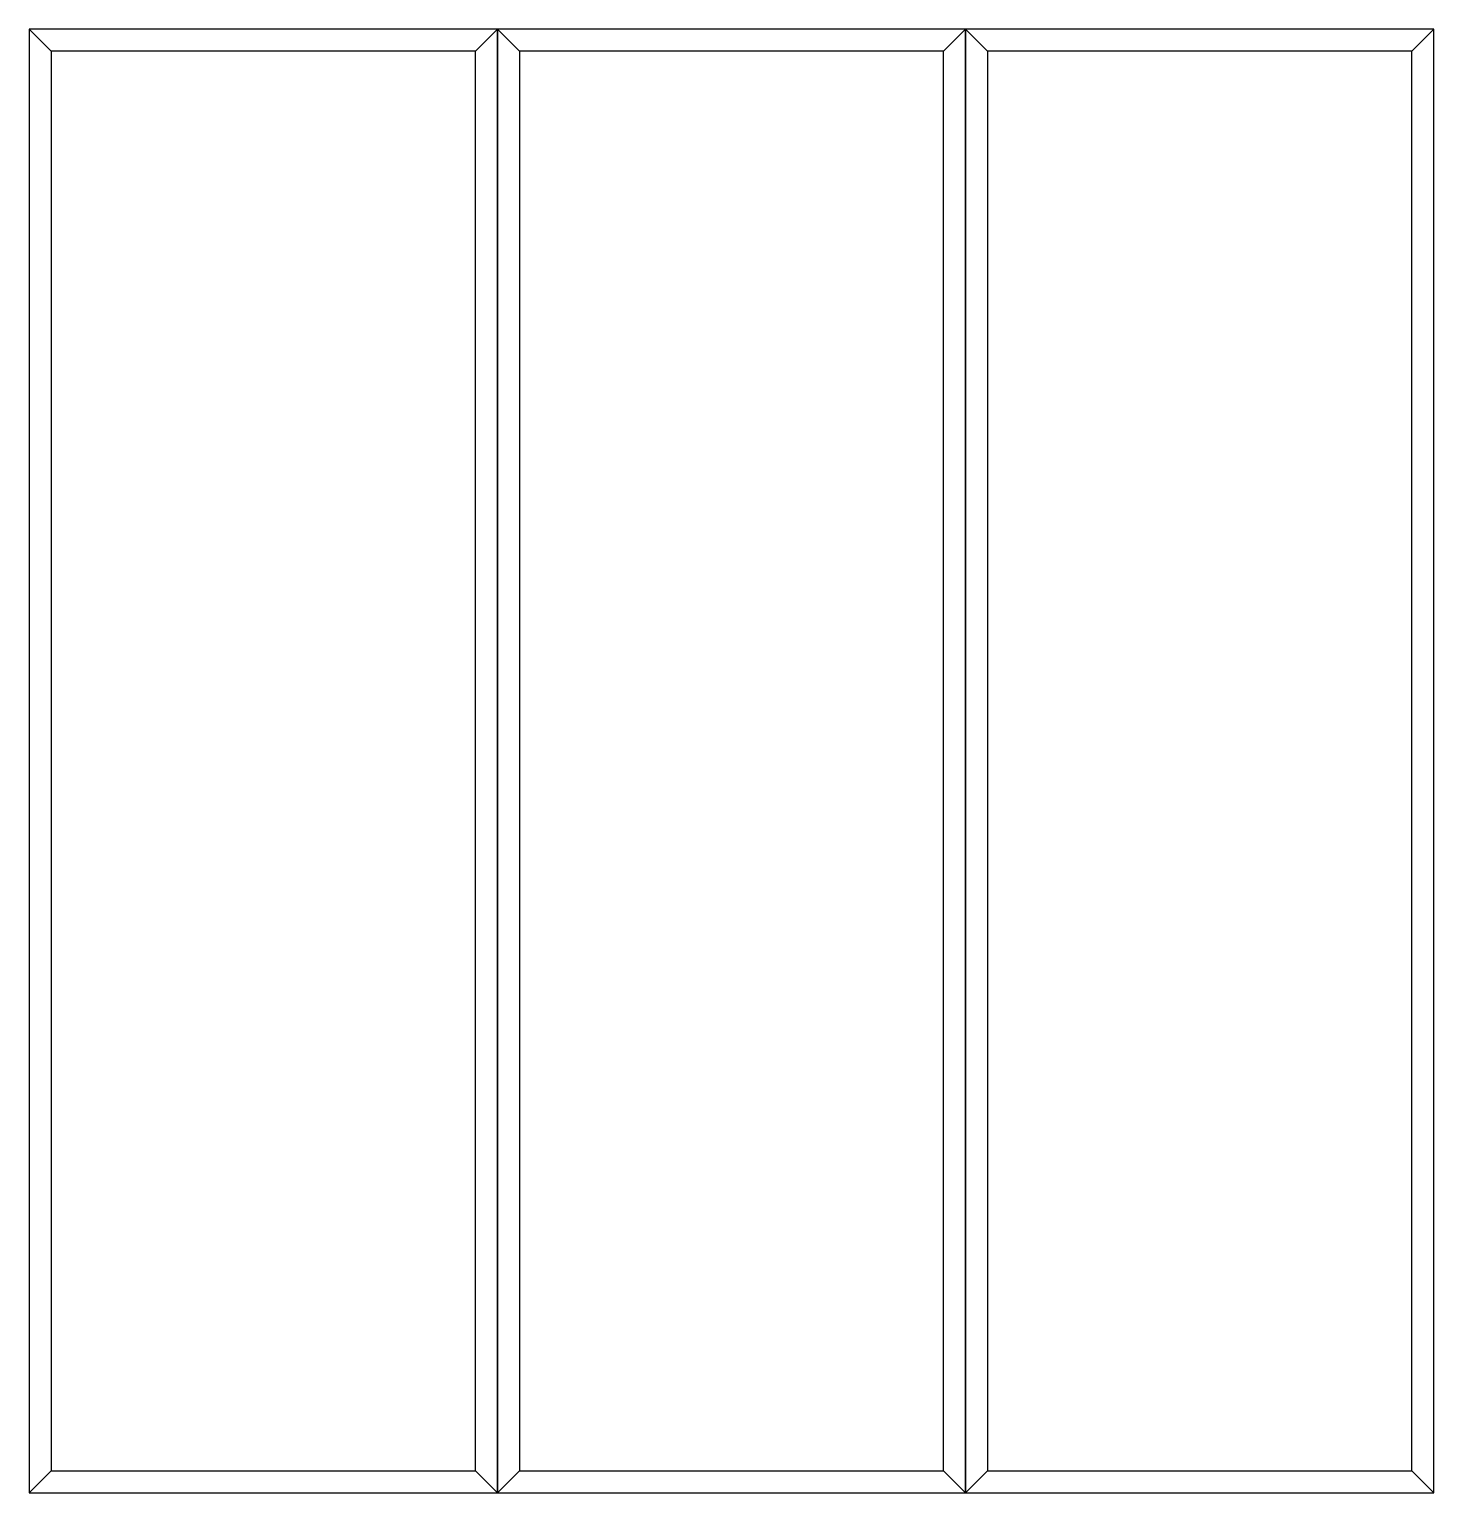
# Model space of a CAD drawing. Header units: metres. Extents: x 0 to 96, y 0 to 100.
import ezdxf

# ---------------------------------------------------------------- set-up
doc = ezdxf.new("R2010")
doc.units = ezdxf.units.M
doc.layers.add('GLASS_OUTER_CUT', color=1, linetype='Continuous')
doc.layers.add('V_GROOVE_ENGRAVE', color=2, linetype='Continuous')

msp = doc.modelspace()

# ---------------------------------------------------------------- linework, layer by layer
at = {"layer": 'GLASS_OUTER_CUT'}
msp.add_lwpolyline([(0, 0), (96, 0), (96, 100), (0, 100), (0, 0)], dxfattribs=at)
at = {"layer": 'V_GROOVE_ENGRAVE'}
for p, q in [((0, 100), (1.5, 98.5)), ((32, 100), (30.5, 98.5)), ((32, 100), (33.5, 98.5)), ((64, 100), (62.5, 98.5)), ((64, 100), (65.5, 98.5)), ((96, 100), (94.5, 98.5)), ((0, 0), (1.5, 1.5)), ((32, 0), (30.5, 1.5)), ((32, 0), (33.5, 1.5)), ((64, 0), (62.5, 1.5)), ((64, 0), (65.5, 1.5)), ((96, 0), (94.5, 1.5))]:
    msp.add_line(p, q, dxfattribs=at)
for points in [[(0, 0), (32, 0), (32, 100), (0, 100), (0, 0)], [(32, 0), (64, 0), (64, 100), (32, 100), (32, 0)], [(64, 0), (96, 0), (96, 100), (64, 100), (64, 0)], [(1.5, 1.5), (30.5, 1.5), (30.5, 98.5), (1.5, 98.5), (1.5, 1.5)], [(33.5, 1.5), (62.5, 1.5), (62.5, 98.5), (33.5, 98.5), (33.5, 1.5)], [(65.5, 1.5), (94.5, 1.5), (94.5, 98.5), (65.5, 98.5), (65.5, 1.5)]]:
    msp.add_lwpolyline(points, dxfattribs=at)

doc.saveas('drawing.dxf')
